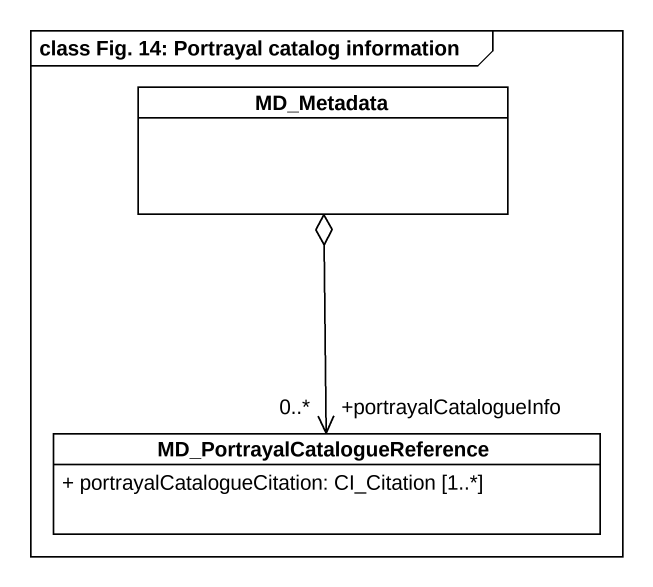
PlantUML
@startuml
mainframe class Fig. 14: Portrayal catalog information
hide circle
hide empty members
skinparam classAttributeIconSize 0
class MD_Metadata #FFFFFF
class "MD_PortrayalCatalogueReference" as MD_PortrayalCatalogueReferen #FFFFFF {
  + portrayalCatalogueCitation: CI_Citation [1..*]
}
MD_Metadata o--> "+portrayalCatalogueInfo\n0..*" MD_PortrayalCatalogueReferen
@enduml
